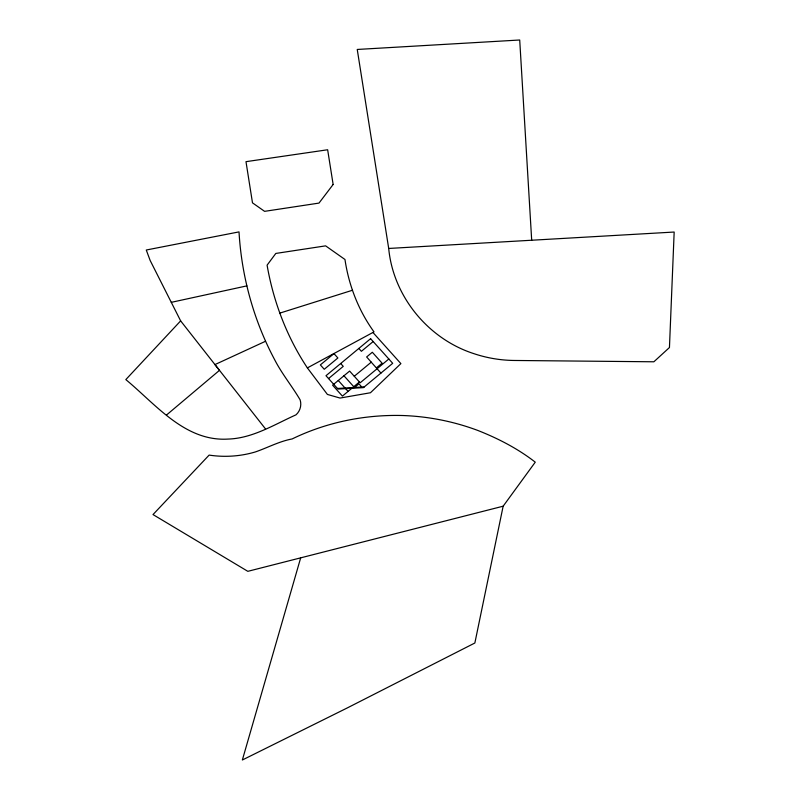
<?xml version="1.0" encoding="UTF-8"?>
<svg xmlns="http://www.w3.org/2000/svg" width="800" height="800" viewBox="0 0 800 800"><rect width="100%" height="100%" fill="white"/><g stroke="black" fill="none" stroke-linecap="round" stroke-linejoin="round"><path stroke-width="1.2" d="M503.15 506.2L247.83 571.33L153.01 514.57L209.12 455.1C224.53 457.42 240.37 456.4 255.31 451.96C267.67 447.71 279.16 441.36 292.13 438.95C326.51 422.21 364.95 414.42 403.12 415.53A229.93 221.13 0.5 0 1 477.85 430.46C498.23 438.5 517.92 448.68 535.26 462.16L503.15 506.2L474.86 643L347.31 707.92L242.35 760L300.68 557.85M180.64 320.88L125.83 379.6C155.54 404.13 184.92 441.71 227.95 439.08C252.62 438.38 274.23 424.58 295.99 414.84C300.16 411.15 301.84 405.13 300.11 399.83C292.08 386.16 281.89 373.84 274.63 359.66C253.64 320.32 241.57 276.32 239.02 231.89L146.27 250.01L150.15 260.46L180.64 320.88L265.57 429.01M166.64 414.91L219.49 370.34L214.95 364.59L265.49 341.28M328.55 378.56L343.25 366.36L340.69 363.51M373.17 341.54L361.39 351.31L358.84 348.45M354.27 376.26L371.28 362.14M359.42 381.99L342.41 396.11L332.61 385.19L349.62 371.08L360.15 382.8L388.83 359M376.43 367.87L382.1 363.17L372.31 352.25L366.64 356.96L380.93 373.08M354.51 387.49L358.92 383.83L361.83 387.07M307.38 367.9L374 331.89C358.57 310.59 348.8 285.46 344.97 259.49L325.62 245.86L275.81 253.44L267.09 265.16C273.4 301.6 286.89 337.04 307.38 367.9L327.4 394.43L340.05 398.06L370.46 392.75L400.88 363.61L372.94 332.47M279.84 313.11L352.47 290.25M171.29 302.34L246.9 285.87M388.7 248.46L674.17 232.04L669.45 347.53L653.87 361.79L514.49 360.47A126.77 121.92 0.5 0 1 473.91 353.66C428.17 338.95 393.25 296.43 388.7 248.46L357.24 49.46L519.71 40L531.69 240.24M337.43 388.45L364.23 386.94M343.95 375.78L353.75 386.69M338.28 380.49L348.08 391.4M333.14 184.49L318.99 203.09L264.59 211.35L252.49 202.85L245.99 161.67L327.65 149.76L333.14 184.49M333.96 353.61L320.35 364.91L324.26 369.27L337.87 357.98L333.96 353.61M370.61 338.69L325.99 375.71L337.98 389.07L363.39 387.64L392.7 363.31L370.61 338.69"/></g></svg>
